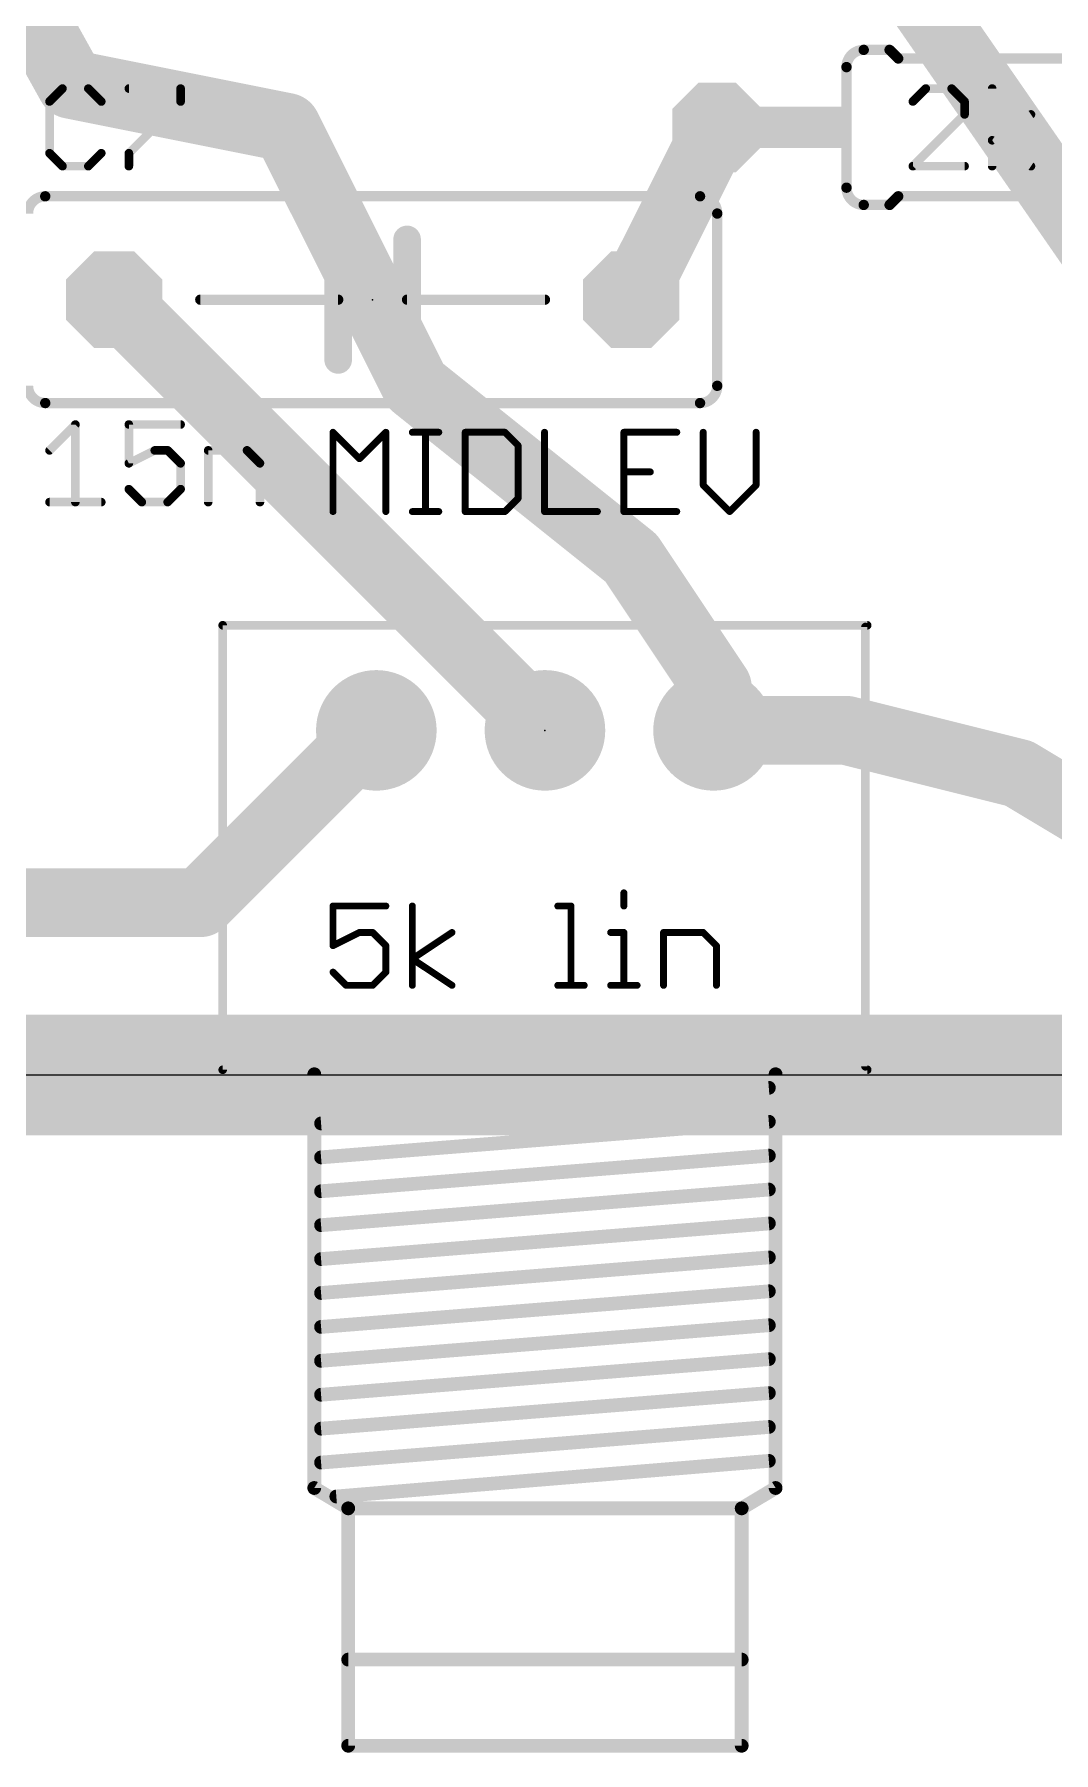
# Model space of a CAD drawing. Extents: x 0 to 4.04, y -0.39 to 3.15.
# Drawn here: x 1.754 to 2.345, y -0.393 to 0.604 of the extents above; entities that cross this region are included whole.
import ezdxf

# ---------------------------------------------------------------- set-up
doc = ezdxf.new("R2010")
doc.units = 0
for name, color, linetype in [('16', 175, 'CONTINUOUS'), ('17', 82, 'CONTINUOUS'), ('20', 7, 'CONTINUOUS'), ('21', 253, 'CONTINUOUS'), ('23', 7, 'CONTINUOUS'), ('25', 253, 'CONTINUOUS'), ('27', 253, 'CONTINUOUS'), ('46', 140, 'CONTINUOUS'), ('51', 253, 'CONTINUOUS')]:
    doc.layers.add(name, color=color, linetype=linetype)

# ---------------------------------------------------------------- blocks, each defined once
blk = doc.blocks.new('OCTAGONP')
at = {"const_width": 0.5}
blk.add_lwpolyline([(-0.25, -0.103553), (-0.25, 0.103553), (-0.103553, 0.25), (0.103553, 0.25), (0.25, 0.103553), (0.25, -0.103553), (0.103553, -0.25), (-0.103553, -0.25), (-0.25, -0.103553), (-0.25, 0.103553)], dxfattribs=at)
blk = doc.blocks.new('ROUNDP')
at = {"const_width": 0.5}
blk.add_lwpolyline([(0, -0.25, 1), (0, 0.25, 1), (0, -0.25)], format="xyb", dxfattribs=at)
blk = doc.blocks.new('RECT')
blk.add_solid([(-0.5, -0.5), (0.5, -0.5), (-0.5, 0.5), (0.5, 0.5)])

msp = doc.modelspace()

# ---------------------------------------------------------------- linework, layer by layer
at = {"layer": '16'}
for points, const_width in [([(1.775, 0.575), (1.65, 0.8)], 0.04), ([(2.475, 0.325), (2.25, 0.65)], 0.04), ([(1.9, 0.55), (1.775, 0.575)], 0.04), ([(1.925, 0.5), (1.9, 0.55)], 0.04), ([(2.15, 0.55), (2.1, 0.45)], 0.04), ([(1.975, 0.4), (1.925, 0.5)], 0.04), ([(2.05, 0.2), (1.8, 0.45)], 0.04), ([(2.1, 0.3), (1.975, 0.4)], 0.04), ([(2.15, 0.225), (2.1, 0.3)], 0.04), ([(2.15, 0.225), (2.14785, 0.2)], 0.026), ([(1.95, 0.2), (1.85, 0.1)], 0.04), ([(2.225, 0.2), (2.14785, 0.2)], 0.04), ([(2.325, 0.175), (2.225, 0.2)], 0.04), ([(1.95, 0.2), (1.95215, 0.2)], 0.026), ([(2.45, 0.1), (2.325, 0.175)], 0.04), ([(1.85, 0.1), (1.275, 0.1)], 0.04)]:
    msp.add_lwpolyline(points, dxfattribs=dict(at, const_width=const_width))
for points, const_width in [([(1.776961, 0.584806, 1), (1.773039, 0.565194)], 0.02), ([(1.766258, 0.570144, 1), (1.783742, 0.579856)], 0.02), ([(1.908944, 0.554472, 1), (1.891056, 0.545528)], 0.02), ([(1.898039, 0.540194, 1), (1.901961, 0.559806)], 0.02), ([(2.158944, 0.545528, 1), (2.141056, 0.554472)], 0.02), ([(1.933944, 0.504472, 1), (1.916056, 0.495528)], 0.02), ([(1.916056, 0.495528, 1), (1.933944, 0.504472)], 0.02), ([(1.807071, 0.457071, 1), (1.792929, 0.442929)], 0.02), ([(2.091056, 0.454472, 1), (2.108944, 0.445528)], 0.02), ([(1.981247, 0.407809, 1), (1.968753, 0.392191)], 0.02), ([(1.966056, 0.395528, 1), (1.983944, 0.404472)], 0.02), ([(2.108321, 0.305547, 1), (2.091679, 0.294453)], 0.02), ([(2.093753, 0.292191, 1), (2.106247, 0.307809)], 0.02), ([(2.141679, 0.219453, 1), (2.158321, 0.230547)], 0.02), ([(2.156476, 0.224443, 1), (2.143524, 0.225557)], 0.013), ([(1.957071, 0.192929, 1), (1.942929, 0.207071)], 0.02), ([(2.14785, 0.21, 1), (2.14785, 0.19)], 0.02), ([(2.227425, 0.209701, 1), (2.222575, 0.190299)], 0.02), ([(2.225, 0.19, 1), (2.225, 0.21)], 0.02), ([(1.95, 0.2065, 1), (1.95, 0.1935)], 0.013), ([(1.95215, 0.1935, 1), (1.95215, 0.2065)], 0.013), ([(2.042929, 0.192929, 1), (2.057071, 0.207071)], 0.02), ([(2.141374, 0.200557, 1), (2.154326, 0.199443)], 0.013), ([(2.330145, 0.183575, 1), (2.319855, 0.166425)], 0.02), ([(2.322575, 0.165299, 1), (2.327425, 0.184701)], 0.02), ([(1.85, 0.09, 1), (1.85, 0.11)], 0.02), ([(1.842929, 0.107071, 1), (1.857071, 0.092929)], 0.02)]:
    msp.add_lwpolyline(points, format="xyb", dxfattribs=dict(at, const_width=const_width))
at = {"layer": '20'}
msp.add_line((0, 0), (3.937008, 0), dxfattribs=at)
at = {"layer": '21'}
for points, const_width in [([(2.235, 0.595, 0.414214), (2.225, 0.585)], 0.006), ([(2.235, 0.5965, 1), (2.235, 0.5935)], 0.003), ([(2.235, 0.5935, 1), (2.235, 0.5965)], 0.003), ([(2.251061, 0.596061, 1), (2.248939, 0.593939)], 0.003), ([(2.25, 0.5935, 1), (2.25, 0.5965)], 0.003), ([(2.255, 0.5915, 1), (2.255, 0.5885)], 0.003), ([(2.253939, 0.588939, 1), (2.256061, 0.591061)], 0.003), ([(2.2265, 0.585, 1), (2.2235, 0.585)], 0.003), ([(2.2235, 0.585, 1), (2.2265, 0.585)], 0.003), ([(1.76, 0.51, 0.414214), (1.75, 0.5)], 0.006), ([(1.76, 0.5115, 1), (1.76, 0.5085)], 0.003), ([(1.76, 0.5085, 1), (1.76, 0.5115)], 0.003), ([(2.15, 0.5, 0.414214), (2.14, 0.51)], 0.006), ([(2.14, 0.5115, 1), (2.14, 0.5085)], 0.003), ([(2.14, 0.5085, 1), (2.14, 0.5115)], 0.003), ([(2.225, 0.515, 0.414214), (2.235, 0.505)], 0.006), ([(2.2265, 0.515, 1), (2.2235, 0.515)], 0.003), ([(2.2235, 0.515, 1), (2.2265, 0.515)], 0.003), ([(2.255, 0.5115, 1), (2.255, 0.5085)], 0.003), ([(2.256061, 0.508939, 1), (2.253939, 0.511061)], 0.003), ([(2.1515, 0.5, 1), (2.1485, 0.5)], 0.003), ([(2.1485, 0.5, 1), (2.1515, 0.5)], 0.003), ([(2.235, 0.5065, 1), (2.235, 0.5035)], 0.003), ([(2.235, 0.5035, 1), (2.235, 0.5065)], 0.003), ([(2.248939, 0.506061, 1), (2.251061, 0.503939)], 0.003), ([(2.25, 0.5035, 1), (2.25, 0.5065)], 0.003), ([(1.934, 0.485, 1), (1.926, 0.485)], 0.008), ([(1.974, 0.485, 1), (1.966, 0.485)], 0.008), ([(1.85, 0.4515, 1), (1.85, 0.4485)], 0.003), ([(1.934, 0.45, 1), (1.926, 0.45)], 0.008), ([(1.926, 0.45, 1), (1.934, 0.45)], 0.008), ([(1.93, 0.4485, 1), (1.93, 0.4515)], 0.003), ([(1.974, 0.45, 1), (1.966, 0.45)], 0.008), ([(1.966, 0.45, 1), (1.974, 0.45)], 0.008), ([(1.97, 0.4515, 1), (1.97, 0.4485)], 0.003), ([(2.05, 0.4485, 1), (2.05, 0.4515)], 0.003), ([(1.926, 0.415, 1), (1.934, 0.415)], 0.008), ([(1.966, 0.415, 1), (1.974, 0.415)], 0.008), ([(1.75, 0.4, 0.414214), (1.76, 0.39)], 0.006), ([(2.14, 0.39, 0.414214), (2.15, 0.4)], 0.006), ([(2.1515, 0.4, 1), (2.1485, 0.4)], 0.003), ([(2.1485, 0.4, 1), (2.1515, 0.4)], 0.003), ([(1.76, 0.3915, 1), (1.76, 0.3885)], 0.003), ([(1.76, 0.3885, 1), (1.76, 0.3915)], 0.003), ([(2.14, 0.3915, 1), (2.14, 0.3885)], 0.003), ([(2.14, 0.3885, 1), (2.14, 0.3915)], 0.003), ([(1.863, 0.26225, 1), (1.863, 0.25975)], 0.0025), ([(1.86425, 0.261, 1), (1.86175, 0.261)], 0.0025), ([(2.23725, 0.26, 1), (2.23475, 0.26)], 0.0025), ([(2.237, 0.25975, 1), (2.237, 0.26225)], 0.0025), ([(1.863, 0.00425, 1), (1.863, 0.00175)], 0.0025), ([(1.86175, 0.003, 1), (1.86425, 0.003)], 0.0025), ([(1.918142, 0.000394, 1), (1.914142, 0.000394)], 0.004), ([(2.185858, 0.000394, 1), (2.181858, 0.000394)], 0.004), ([(2.23475, 0.005, 1), (2.23725, 0.005)], 0.0025), ([(2.237, 0.00175, 1), (2.237, 0.00425)], 0.0025), ([(2.18008, -0.009474, 1), (2.179763, -0.005487)], 0.004), ([(1.91992, -0.026156, 1), (1.920237, -0.030143)], 0.004), ([(2.18008, -0.029159, 1), (2.179763, -0.025172)], 0.004), ([(1.91992, -0.045841, 1), (1.920237, -0.049828)], 0.004), ([(2.18008, -0.048844, 1), (2.179763, -0.044857)], 0.004), ([(1.91992, -0.065526, 1), (1.920237, -0.069513)], 0.004), ([(2.18008, -0.068529, 1), (2.179763, -0.064542)], 0.004), ([(1.91992, -0.085211, 1), (1.920237, -0.089198)], 0.004), ([(2.18008, -0.088214, 1), (2.179763, -0.084227)], 0.004), ([(1.91992, -0.104896, 1), (1.920237, -0.108883)], 0.004), ([(2.18008, -0.107899, 1), (2.179763, -0.103912)], 0.004), ([(1.91992, -0.124581, 1), (1.920237, -0.128569)], 0.004), ([(2.18008, -0.127584, 1), (2.179763, -0.123597)], 0.004), ([(1.91992, -0.144266, 1), (1.920237, -0.148254)], 0.004), ([(2.18008, -0.147269, 1), (2.179763, -0.143282)], 0.004), ([(1.91992, -0.163951, 1), (1.920237, -0.167939)], 0.004), ([(2.18008, -0.166954, 1), (2.179763, -0.162967)], 0.004), ([(1.91992, -0.183636, 1), (1.920237, -0.187624)], 0.004), ([(2.18008, -0.186639, 1), (2.179763, -0.182652)], 0.004), ([(1.91992, -0.203321, 1), (1.920237, -0.207309)], 0.004), ([(2.18008, -0.206324, 1), (2.179763, -0.202337)], 0.004), ([(1.91992, -0.223006, 1), (1.920237, -0.226994)], 0.004), ([(2.180085, -0.226009, 1), (2.179757, -0.222022)], 0.004), ([(1.917171, -0.238049, 1), (1.915113, -0.241479)], 0.004), ([(1.914142, -0.239764, 1), (1.918142, -0.239764)], 0.004), ([(2.181858, -0.239764, 1), (2.185858, -0.239764)], 0.004), ([(2.184887, -0.241479, 1), (2.182829, -0.238049)], 0.004), ([(1.928773, -0.242692, 1), (1.929101, -0.246678)], 0.004), ([(1.937827, -0.251575, 1), (1.933827, -0.251575)], 0.004), ([(1.935827, -0.249575, 1), (1.935827, -0.253575)], 0.004), ([(1.934798, -0.25329, 1), (1.936856, -0.24986)], 0.004), ([(2.166173, -0.251575, 1), (2.162173, -0.251575)], 0.004), ([(2.163144, -0.24986, 1), (2.165202, -0.25329)], 0.004), ([(2.164173, -0.253575, 1), (2.164173, -0.249575)], 0.004), ([(1.935827, -0.33737, 1), (1.935827, -0.34137)], 0.004), ([(2.164173, -0.34137, 1), (2.164173, -0.33737)], 0.004), ([(1.935827, -0.38737, 1), (1.935827, -0.39137)], 0.004), ([(1.933827, -0.38937, 1), (1.937827, -0.38937)], 0.004), ([(2.162173, -0.38937, 1), (2.166173, -0.38937)], 0.004), ([(2.164173, -0.39137, 1), (2.164173, -0.38737)], 0.004)]:
    msp.add_lwpolyline(points, format="xyb", dxfattribs=dict(at, const_width=const_width))
for points, const_width in [([(2.235, 0.595), (2.25, 0.595)], 0.006), ([(2.255, 0.59), (2.25, 0.595)], 0.006), ([(2.445, 0.59), (2.255, 0.59)], 0.006), ([(2.225, 0.515), (2.225, 0.585)], 0.006), ([(2.14, 0.51), (1.76, 0.51)], 0.006), ([(2.255, 0.51), (2.25, 0.505)], 0.006), ([(2.445, 0.51), (2.255, 0.51)], 0.006), ([(2.15, 0.4), (2.15, 0.5)], 0.006), ([(2.235, 0.505), (2.25, 0.505)], 0.006), ([(1.93, 0.485), (1.93, 0.45)], 0.016), ([(1.97, 0.485), (1.97, 0.45)], 0.016), ([(1.85, 0.45), (1.93, 0.45)], 0.006), ([(1.93, 0.45), (1.93, 0.415)], 0.016), ([(1.97, 0.45), (1.97, 0.415)], 0.016), ([(1.97, 0.45), (2.05, 0.45)], 0.006), ([(1.76, 0.39), (2.14, 0.39)], 0.006), ([(1.863, 0.261), (2.237, 0.261)], 0.005), ([(1.863, 0.261), (1.863, 0.003)], 0.005), ([(2.236, 0.005), (2.236, 0.26)], 0.005), ([(1.863, 0.003), (2.237, 0.003)], 0.005), ([(1.916142, 0.000394), (1.916142, -0.239764)], 0.008), ([(2.183858, -0.239764), (2.183858, 0.000394)], 0.008), ([(1.920079, -0.02815), (2.179921, -0.00748)], 0.008), ([(1.920079, -0.047835), (2.179921, -0.027165)], 0.008), ([(1.920079, -0.06752), (2.179921, -0.04685)], 0.008), ([(1.920079, -0.087205), (2.179921, -0.066535)], 0.008), ([(1.920079, -0.10689), (2.179921, -0.08622)], 0.008), ([(1.920079, -0.126575), (2.179921, -0.105906)], 0.008), ([(1.920079, -0.14626), (2.179921, -0.125591)], 0.008), ([(1.920079, -0.165945), (2.179921, -0.145276)], 0.008), ([(1.920079, -0.18563), (2.179921, -0.164961)], 0.008), ([(1.920079, -0.205315), (2.179921, -0.184646)], 0.008), ([(1.920079, -0.225), (2.179921, -0.204331)], 0.008), ([(1.928937, -0.244685), (2.179921, -0.224016)], 0.008), ([(1.916142, -0.239764), (1.935827, -0.251575)], 0.008), ([(2.164173, -0.251575), (2.183858, -0.239764)], 0.008), ([(1.935827, -0.251575), (1.935827, -0.38937)], 0.008), ([(1.935827, -0.251575), (2.164173, -0.251575)], 0.008), ([(2.164173, -0.38937), (2.164173, -0.251575)], 0.008), ([(1.935827, -0.33937), (2.164173, -0.33937)], 0.008), ([(1.935827, -0.38937), (2.164173, -0.38937)], 0.008)]:
    msp.add_lwpolyline(points, dxfattribs=dict(at, const_width=const_width))
at = {"layer": '23'}
for p in [(1.95, 0.45), (2.05, 0.2)]:
    msp.add_point(p, dxfattribs=at)
at = {"layer": '25'}
for points, const_width in [([(1.770006, 0.572538), (1.7625, 0.565032)], 0.005), ([(1.785019, 0.572538), (1.770006, 0.572538)], 0.005), ([(1.792526, 0.565032), (1.785019, 0.572538)], 0.005), ([(1.808539, 0.572538), (1.838565, 0.572538)], 0.005), ([(1.838565, 0.572538), (1.838565, 0.565032)], 0.005), ([(1.7625, 0.565032), (1.7625, 0.535006)], 0.005), ([(1.838565, 0.565032), (1.808539, 0.535006)], 0.005), ([(1.7625, 0.535006), (1.770006, 0.5275)], 0.005), ([(1.770006, 0.5275), (1.785019, 0.5275)], 0.005), ([(1.785019, 0.5275), (1.792526, 0.535006)], 0.005), ([(1.808539, 0.535006), (1.808539, 0.5275)], 0.005), ([(1.927, 0.327), (1.927, 0.373039)], 0.004), ([(1.927, 0.373039), (1.942346, 0.357693)], 0.004), ([(1.942346, 0.357693), (1.957693, 0.373039)], 0.004), ([(1.957693, 0.373039), (1.957693, 0.327)], 0.004), ([(1.973039, 0.373039), (1.988386, 0.373039)], 0.004), ([(1.980712, 0.327), (1.980712, 0.373039)], 0.004), ([(2.003732, 0.373039), (2.003732, 0.327)], 0.004), ([(2.026752, 0.373039), (2.003732, 0.373039)], 0.004), ([(2.034425, 0.365366), (2.026752, 0.373039)], 0.004), ([(2.049771, 0.373039), (2.049771, 0.327)], 0.004), ([(2.126503, 0.373039), (2.095811, 0.373039)], 0.004), ([(2.095811, 0.373039), (2.095811, 0.327)], 0.004), ([(2.14185, 0.373039), (2.14185, 0.342346)], 0.004), ([(2.172543, 0.342346), (2.172543, 0.373039)], 0.004), ([(2.034425, 0.334673), (2.034425, 0.365366)], 0.004), ([(2.095811, 0.35002), (2.111157, 0.35002)], 0.004), ([(2.14185, 0.342346), (2.157196, 0.327)], 0.004), ([(2.157196, 0.327), (2.172543, 0.342346)], 0.004), ([(2.026752, 0.327), (2.034425, 0.334673)], 0.004), ([(1.973039, 0.327), (1.988386, 0.327)], 0.004), ([(2.003732, 0.327), (2.026752, 0.327)], 0.004), ([(2.049771, 0.327), (2.080464, 0.327)], 0.004), ([(2.095811, 0.327), (2.126503, 0.327)], 0.004)]:
    msp.add_lwpolyline(points, dxfattribs=dict(at, const_width=const_width))
for points, const_width in [([(1.770006, 0.573788, 1), (1.770006, 0.571288)], 0.0025), ([(1.77089, 0.571655, 1), (1.769123, 0.573422)], 0.0025), ([(1.785903, 0.573422, 1), (1.784135, 0.571655)], 0.0025), ([(1.785019, 0.571288, 1), (1.785019, 0.573788)], 0.0025), ([(1.808539, 0.573788, 1), (1.808539, 0.571288)], 0.0025), ([(1.839815, 0.572538, 1), (1.837315, 0.572538)], 0.0025), ([(1.838565, 0.571288, 1), (1.838565, 0.573788)], 0.0025), ([(1.76375, 0.565032, 1), (1.76125, 0.565032)], 0.0025), ([(1.761616, 0.565916, 1), (1.763384, 0.564148)], 0.0025), ([(1.791642, 0.564148, 1), (1.793409, 0.565916)], 0.0025), ([(1.837315, 0.565032, 1), (1.839815, 0.565032)], 0.0025), ([(1.839449, 0.564148, 1), (1.837681, 0.565916)], 0.0025), ([(1.763384, 0.53589, 1), (1.761616, 0.534123)], 0.0025), ([(1.76125, 0.535006, 1), (1.76375, 0.535006)], 0.0025), ([(1.770006, 0.52875, 1), (1.770006, 0.52625)], 0.0025), ([(1.769123, 0.526616, 1), (1.77089, 0.528384)], 0.0025), ([(1.784135, 0.528384, 1), (1.785903, 0.526616)], 0.0025), ([(1.785019, 0.52625, 1), (1.785019, 0.52875)], 0.0025), ([(1.793409, 0.534123, 1), (1.791642, 0.53589)], 0.0025), ([(1.809789, 0.535006, 1), (1.807289, 0.535006)], 0.0025), ([(1.807655, 0.53589, 1), (1.809423, 0.534123)], 0.0025), ([(1.807289, 0.5275, 1), (1.809789, 0.5275)], 0.0025), ([(1.928, 0.373039, 1), (1.926, 0.373039)], 0.002), ([(1.927707, 0.373746, 1), (1.926293, 0.372332)], 0.002), ([(1.958693, 0.373039, 1), (1.956693, 0.373039)], 0.002), ([(1.9584, 0.372332, 1), (1.956986, 0.373746)], 0.002), ([(1.973039, 0.374039, 1), (1.973039, 0.372039)], 0.002), ([(1.981712, 0.373039, 1), (1.979712, 0.373039)], 0.002), ([(1.988386, 0.372039, 1), (1.988386, 0.374039)], 0.002), ([(2.004732, 0.373039, 1), (2.002732, 0.373039)], 0.002), ([(2.003732, 0.374039, 1), (2.003732, 0.372039)], 0.002), ([(2.027459, 0.373746, 1), (2.026044, 0.372332)], 0.002), ([(2.026752, 0.372039, 1), (2.026752, 0.374039)], 0.002), ([(2.050771, 0.373039, 1), (2.048771, 0.373039)], 0.002), ([(2.095811, 0.374039, 1), (2.095811, 0.372039)], 0.002), ([(2.096811, 0.373039, 1), (2.094811, 0.373039)], 0.002), ([(2.126503, 0.372039, 1), (2.126503, 0.374039)], 0.002), ([(2.14285, 0.373039, 1), (2.14085, 0.373039)], 0.002), ([(2.173543, 0.373039, 1), (2.171543, 0.373039)], 0.002), ([(1.941639, 0.3584, 1), (1.943053, 0.356986)], 0.002), ([(1.941639, 0.356986, 1), (1.943053, 0.3584)], 0.002), ([(2.035425, 0.365366, 1), (2.033425, 0.365366)], 0.002), ([(2.033718, 0.364659, 1), (2.035132, 0.366073)], 0.002), ([(2.095811, 0.35102, 1), (2.095811, 0.34902)], 0.002), ([(2.111157, 0.34902, 1), (2.111157, 0.35102)], 0.002), ([(2.142557, 0.343053, 1), (2.141143, 0.341639)], 0.002), ([(2.14085, 0.342346, 1), (2.14285, 0.342346)], 0.002), ([(2.171543, 0.342346, 1), (2.173543, 0.342346)], 0.002), ([(2.17325, 0.341639, 1), (2.171835, 0.343053)], 0.002), ([(2.033425, 0.334673, 1), (2.035425, 0.334673)], 0.002), ([(2.035132, 0.333966, 1), (2.033718, 0.33538)], 0.002), ([(1.926, 0.327, 1), (1.928, 0.327)], 0.002), ([(1.956693, 0.327, 1), (1.958693, 0.327)], 0.002), ([(1.973039, 0.328, 1), (1.973039, 0.326)], 0.002), ([(1.979712, 0.327, 1), (1.981712, 0.327)], 0.002), ([(1.988386, 0.326, 1), (1.988386, 0.328)], 0.002), ([(2.003732, 0.328, 1), (2.003732, 0.326)], 0.002), ([(2.002732, 0.327, 1), (2.004732, 0.327)], 0.002), ([(2.026044, 0.327707, 1), (2.027459, 0.326293)], 0.002), ([(2.026752, 0.326, 1), (2.026752, 0.328)], 0.002), ([(2.049771, 0.328, 1), (2.049771, 0.326)], 0.002), ([(2.048771, 0.327, 1), (2.050771, 0.327)], 0.002), ([(2.080464, 0.326, 1), (2.080464, 0.328)], 0.002), ([(2.095811, 0.328, 1), (2.095811, 0.326)], 0.002), ([(2.094811, 0.327, 1), (2.096811, 0.327)], 0.002), ([(2.126503, 0.326, 1), (2.126503, 0.328)], 0.002), ([(2.156489, 0.327707, 1), (2.157903, 0.326293)], 0.002), ([(2.156489, 0.326293, 1), (2.157903, 0.327707)], 0.002)]:
    msp.add_lwpolyline(points, format="xyb", dxfattribs=dict(at, const_width=const_width))
at = {"layer": '27'}
for points, const_width in [([(2.271006, 0.572538), (2.2635, 0.565032)], 0.005), ([(2.286019, 0.572538), (2.271006, 0.572538)], 0.005), ([(2.293526, 0.565032), (2.286019, 0.572538)], 0.005), ([(2.309539, 0.5275), (2.309539, 0.572538)], 0.005), ([(2.2635, 0.5275), (2.293526, 0.557526)], 0.005), ([(2.293526, 0.557526), (2.293526, 0.565032)], 0.005), ([(2.309539, 0.542513), (2.332058, 0.557526)], 0.005), ([(2.332058, 0.5275), (2.309539, 0.542513)], 0.005), ([(2.293526, 0.5275), (2.2635, 0.5275)], 0.005), ([(1.7625, 0.362526), (1.777513, 0.377538)], 0.005), ([(1.777513, 0.377538), (1.777513, 0.3325)], 0.005), ([(1.838565, 0.377538), (1.808539, 0.377538)], 0.005), ([(1.808539, 0.377538), (1.808539, 0.355019)], 0.005), ([(1.808539, 0.355019), (1.823552, 0.362526)], 0.005), ([(1.823552, 0.362526), (1.831058, 0.362526)], 0.005), ([(1.831058, 0.362526), (1.838565, 0.355019)], 0.005), ([(1.854578, 0.3325), (1.854578, 0.362526)], 0.005), ([(1.854578, 0.362526), (1.877098, 0.362526)], 0.005), ([(1.877098, 0.362526), (1.884604, 0.355019)], 0.005), ([(1.838565, 0.355019), (1.838565, 0.340006)], 0.005), ([(1.884604, 0.355019), (1.884604, 0.3325)], 0.005), ([(1.816046, 0.3325), (1.808539, 0.340006)], 0.005), ([(1.838565, 0.340006), (1.831058, 0.3325)], 0.005), ([(1.7625, 0.3325), (1.792526, 0.3325)], 0.005), ([(1.831058, 0.3325), (1.816046, 0.3325)], 0.005), ([(1.957693, 0.098039), (1.927, 0.098039)], 0.004), ([(1.927, 0.098039), (1.927, 0.07502)], 0.004), ([(1.973039, 0.052), (1.973039, 0.098039)], 0.004), ([(2.057445, 0.098039), (2.065118, 0.098039)], 0.004), ([(2.065118, 0.098039), (2.065118, 0.052)], 0.004), ([(2.09581, 0.105712), (2.09581, 0.098039)], 0.004), ([(1.927, 0.07502), (1.942346, 0.082693)], 0.004), ([(1.942346, 0.082693), (1.95002, 0.082693)], 0.004), ([(1.95002, 0.082693), (1.957693, 0.07502)], 0.004), ([(1.973039, 0.067346), (1.996059, 0.082693)], 0.004), ([(2.088137, 0.082693), (2.09581, 0.082693)], 0.004), ([(2.09581, 0.082693), (2.09581, 0.052)], 0.004), ([(2.11883, 0.052), (2.11883, 0.082693)], 0.004), ([(2.11883, 0.082693), (2.14185, 0.082693)], 0.004), ([(2.14185, 0.082693), (2.149523, 0.07502)], 0.004), ([(1.957693, 0.07502), (1.957693, 0.059673)], 0.004), ([(2.149523, 0.07502), (2.149523, 0.052)], 0.004), ([(1.934673, 0.052), (1.927, 0.059673)], 0.004), ([(1.957693, 0.059673), (1.95002, 0.052)], 0.004), ([(1.996059, 0.052), (1.973039, 0.067346)], 0.004), ([(1.95002, 0.052), (1.934673, 0.052)], 0.004), ([(2.057445, 0.052), (2.072791, 0.052)], 0.004), ([(2.088137, 0.052), (2.103484, 0.052)], 0.004)]:
    msp.add_lwpolyline(points, dxfattribs=dict(at, const_width=const_width))
for points, const_width in [([(2.271006, 0.573788, 1), (2.271006, 0.571288)], 0.0025), ([(2.27189, 0.571655, 1), (2.270123, 0.573422)], 0.0025), ([(2.286903, 0.573422, 1), (2.285135, 0.571655)], 0.0025), ([(2.286019, 0.571288, 1), (2.286019, 0.573788)], 0.0025), ([(2.310789, 0.572538, 1), (2.308289, 0.572538)], 0.0025), ([(2.262616, 0.565916, 1), (2.264384, 0.564148)], 0.0025), ([(2.294776, 0.565032, 1), (2.292276, 0.565032)], 0.0025), ([(2.292276, 0.557526, 1), (2.294776, 0.557526)], 0.0025), ([(2.292642, 0.564148, 1), (2.294409, 0.565916)], 0.0025), ([(2.294409, 0.556642, 1), (2.292642, 0.558409)], 0.0025), ([(2.332752, 0.556486, 1), (2.331365, 0.558566)], 0.0025), ([(2.310233, 0.543553, 1), (2.308846, 0.541473)], 0.0025), ([(2.308846, 0.543553, 1), (2.310233, 0.541473)], 0.0025), ([(2.2635, 0.52875, 1), (2.2635, 0.52625)], 0.0025), ([(2.262616, 0.528384, 1), (2.264384, 0.526616)], 0.0025), ([(2.293526, 0.52625, 1), (2.293526, 0.52875)], 0.0025), ([(2.308289, 0.5275, 1), (2.310789, 0.5275)], 0.0025), ([(2.331365, 0.52646, 1), (2.332752, 0.52854)], 0.0025), ([(1.778763, 0.377538, 1), (1.776263, 0.377538)], 0.0025), ([(1.778397, 0.376655, 1), (1.776629, 0.378422)], 0.0025), ([(1.808539, 0.378788, 1), (1.808539, 0.376288)], 0.0025), ([(1.809789, 0.377538, 1), (1.807289, 0.377538)], 0.0025), ([(1.838565, 0.376288, 1), (1.838565, 0.378788)], 0.0025), ([(1.761616, 0.363409, 1), (1.763384, 0.361642)], 0.0025), ([(1.823552, 0.363776, 1), (1.823552, 0.361276)], 0.0025), ([(1.824111, 0.361408, 1), (1.822993, 0.363644)], 0.0025), ([(1.831942, 0.363409, 1), (1.830175, 0.361642)], 0.0025), ([(1.831058, 0.361276, 1), (1.831058, 0.363776)], 0.0025), ([(1.855828, 0.362526, 1), (1.853328, 0.362526)], 0.0025), ([(1.854578, 0.363776, 1), (1.854578, 0.361276)], 0.0025), ([(1.877982, 0.363409, 1), (1.876214, 0.361642)], 0.0025), ([(1.877098, 0.361276, 1), (1.877098, 0.363776)], 0.0025), ([(1.80798, 0.356137, 1), (1.809098, 0.353901)], 0.0025), ([(1.807289, 0.355019, 1), (1.809789, 0.355019)], 0.0025), ([(1.839815, 0.355019, 1), (1.837315, 0.355019)], 0.0025), ([(1.837681, 0.354135, 1), (1.839449, 0.355903)], 0.0025), ([(1.885854, 0.355019, 1), (1.883354, 0.355019)], 0.0025), ([(1.88372, 0.354135, 1), (1.885488, 0.355903)], 0.0025), ([(1.809423, 0.34089, 1), (1.807655, 0.339123)], 0.0025), ([(1.837315, 0.340006, 1), (1.839815, 0.340006)], 0.0025), ([(1.839449, 0.339123, 1), (1.837681, 0.34089)], 0.0025), ([(1.7625, 0.33375, 1), (1.7625, 0.33125)], 0.0025), ([(1.776263, 0.3325, 1), (1.778763, 0.3325)], 0.0025), ([(1.792526, 0.33125, 1), (1.792526, 0.33375)], 0.0025), ([(1.816046, 0.33375, 1), (1.816046, 0.33125)], 0.0025), ([(1.815162, 0.331616, 1), (1.81693, 0.333384)], 0.0025), ([(1.830175, 0.333384, 1), (1.831942, 0.331616)], 0.0025), ([(1.831058, 0.33125, 1), (1.831058, 0.33375)], 0.0025), ([(1.853328, 0.3325, 1), (1.855828, 0.3325)], 0.0025), ([(1.883354, 0.3325, 1), (1.885854, 0.3325)], 0.0025), ([(1.927, 0.099039, 1), (1.927, 0.097039)], 0.002), ([(1.928, 0.098039, 1), (1.926, 0.098039)], 0.002), ([(1.957693, 0.097039, 1), (1.957693, 0.099039)], 0.002), ([(1.974039, 0.098039, 1), (1.972039, 0.098039)], 0.002), ([(2.057445, 0.099039, 1), (2.057445, 0.097039)], 0.002), ([(2.066118, 0.098039, 1), (2.064118, 0.098039)], 0.002), ([(2.065118, 0.097039, 1), (2.065118, 0.099039)], 0.002), ([(2.09681, 0.105712, 1), (2.09481, 0.105712)], 0.002), ([(2.09481, 0.098039, 1), (2.09681, 0.098039)], 0.002), ([(1.942346, 0.083693, 1), (1.942346, 0.081693)], 0.002), ([(1.942794, 0.081798, 1), (1.941899, 0.083587)], 0.002), ([(1.950727, 0.0834, 1), (1.949312, 0.081986)], 0.002), ([(1.95002, 0.081693, 1), (1.95002, 0.083693)], 0.002), ([(1.996614, 0.081861, 1), (1.995504, 0.083525)], 0.002), ([(2.088137, 0.083693, 1), (2.088137, 0.081693)], 0.002), ([(2.09681, 0.082693, 1), (2.09481, 0.082693)], 0.002), ([(2.09581, 0.081693, 1), (2.09581, 0.083693)], 0.002), ([(2.11983, 0.082693, 1), (2.11783, 0.082693)], 0.002), ([(2.11883, 0.083693, 1), (2.11883, 0.081693)], 0.002), ([(2.142557, 0.0834, 1), (2.141143, 0.081986)], 0.002), ([(2.14185, 0.081693, 1), (2.14185, 0.083693)], 0.002), ([(1.926553, 0.075914, 1), (1.927447, 0.074125)], 0.002), ([(1.926, 0.07502, 1), (1.928, 0.07502)], 0.002), ([(1.958693, 0.07502, 1), (1.956693, 0.07502)], 0.002), ([(1.956986, 0.074312, 1), (1.9584, 0.075727)], 0.002), ([(2.150523, 0.07502, 1), (2.148523, 0.07502)], 0.002), ([(2.148816, 0.074312, 1), (2.15023, 0.075727)], 0.002), ([(1.927707, 0.06038, 1), (1.926293, 0.058966)], 0.002), ([(1.956693, 0.059673, 1), (1.958693, 0.059673)], 0.002), ([(1.9584, 0.058966, 1), (1.956986, 0.06038)], 0.002), ([(1.973594, 0.068178, 1), (1.972485, 0.066514)], 0.002), ([(1.972485, 0.068178, 1), (1.973594, 0.066514)], 0.002), ([(1.934673, 0.053, 1), (1.934673, 0.051)], 0.002), ([(1.933966, 0.051293, 1), (1.93538, 0.052707)], 0.002), ([(1.949312, 0.052707, 1), (1.950727, 0.051293)], 0.002), ([(1.95002, 0.051, 1), (1.95002, 0.053)], 0.002), ([(1.972039, 0.052, 1), (1.974039, 0.052)], 0.002), ([(1.995504, 0.051168, 1), (1.996614, 0.052832)], 0.002), ([(2.057445, 0.053, 1), (2.057445, 0.051)], 0.002), ([(2.064118, 0.052, 1), (2.066118, 0.052)], 0.002), ([(2.072791, 0.051, 1), (2.072791, 0.053)], 0.002), ([(2.088137, 0.053, 1), (2.088137, 0.051)], 0.002), ([(2.09481, 0.052, 1), (2.09681, 0.052)], 0.002), ([(2.103484, 0.051, 1), (2.103484, 0.053)], 0.002), ([(2.11783, 0.052, 1), (2.11983, 0.052)], 0.002), ([(2.148523, 0.052, 1), (2.150523, 0.052)], 0.002)]:
    msp.add_lwpolyline(points, format="xyb", dxfattribs=dict(at, const_width=const_width))
at = {"layer": '46', "const_width": 0.07}
msp.add_lwpolyline([(3.85, 0), (0.25, 0)], dxfattribs=at)
at = {"layer": '51', "const_width": 0.024}
msp.add_lwpolyline([(2.15, 0.55), (2.19, 0.55)], dxfattribs=at)
at = {"layer": '51', "const_width": 0.012}
for points in [[(2.15, 0.556, 1), (2.15, 0.544)], [(2.19, 0.544, 1), (2.19, 0.556)]]:
    msp.add_lwpolyline(points, format="xyb", dxfattribs=at)

# ---------------------------------------------------------------- block references
at = {"layer": '17'}
for name, p, xscale, yscale in [('OCTAGONP', (2.15, 0.55), 0.052, 0.052), ('OCTAGONP', (2.15, 0.55), 0.052, 0.052), ('OCTAGONP', (1.8, 0.45), 0.056, 0.056), ('OCTAGONP', (1.8, 0.45), 0.056, 0.056), ('OCTAGONP', (2.1, 0.45), 0.056, 0.056), ('OCTAGONP', (2.1, 0.45), 0.056, 0.056), ('ROUNDP', (1.95215, 0.2), 0.07, 0.07), ('ROUNDP', (1.95215, 0.2), 0.07, 0.07), ('ROUNDP', (2.05, 0.2), 0.07, 0.07), ('ROUNDP', (2.05, 0.2), 0.07, 0.07), ('ROUNDP', (2.14785, 0.2), 0.07, 0.07), ('ROUNDP', (2.14785, 0.2), 0.07, 0.07)]:
    msp.add_blockref(name, p, dxfattribs=dict(at, xscale=xscale, yscale=yscale))
at = {"layer": '21', "xscale": 0.034, "yscale": 0.024}
msp.add_blockref('RECT', (2.208, 0.55), dxfattribs=at)

doc.saveas('drawing.dxf')
